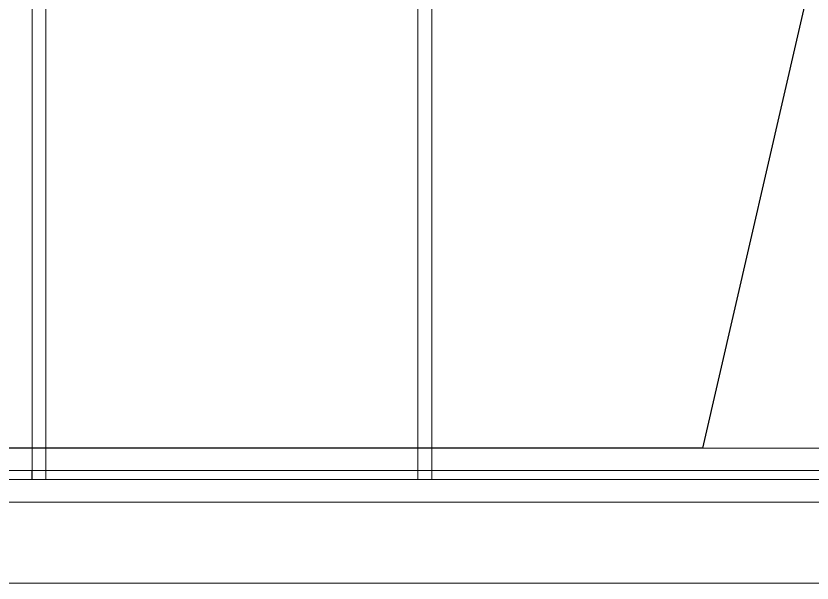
# Model space of a CAD drawing. Header units: millimetres. Extents: x 25096 to 30217, y 6541 to 10165.
# Drawn here: x 28688.36 to 28722.95, y 9605.59 to 9630.22 of the extents above; entities that cross this region are included whole.
import ezdxf

# ---------------------------------------------------------------- set-up
doc = ezdxf.new("R2010")
doc.units = ezdxf.units.MM
doc.layers.add('Equipment', color=123, linetype='Continuous')

# ---------------------------------------------------------------- blocks, each defined once
blk = doc.blocks.new('A$Ce64cb7e9')
at = {"layer": 'Equipment', "linetype": 'Continuous', "lineweight": 0, "extrusion": (-2.22045e-16, 1, 0)}
for p, q in [((678.06, 2051.4), (678.06, 1899)), ((760.87, 2051.4), (760.87, 1899)), ((675.01, 2021.43), (675.01, 1906)), ((763.91, 2021.43), (763.91, 1906)), ((552.46, 1906), (1269.41, 1906)), ((675.01, 1906), (675.01, 1899)), ((763.91, 1906), (763.91, 1899)), ((1273.91, 1901), (-334.98, 1901)), ((674.96, 1901), (674.96, 1899)), ((763.96, 1901), (763.96, 1899)), ((1270.91, 1899), (-331.98, 1899)), ((-292.54, 1894), (1231.46, 1894)), ((-292.54, 1894), (1231.46, 1894)), ((1272.88, 1876), (-333.96, 1876))]:
    blk.add_line(p, q, dxfattribs=at)

msp = doc.modelspace()

# ---------------------------------------------------------------- linework, layer by layer
msp.add_lwpolyline([(28672.103, 9611.447), (28655.471, 9683.663), (28734.828, 9683.663), (28718.196, 9611.447)], close=True)

# ---------------------------------------------------------------- block references
at = {"xscale": -0.1953125, "yscale": 0.1953125, "zscale": 0.1953125}
msp.add_blockref('A$Ce64cb7e9', (28838.261, 9239.182), dxfattribs=at)

doc.saveas('drawing.dxf')
